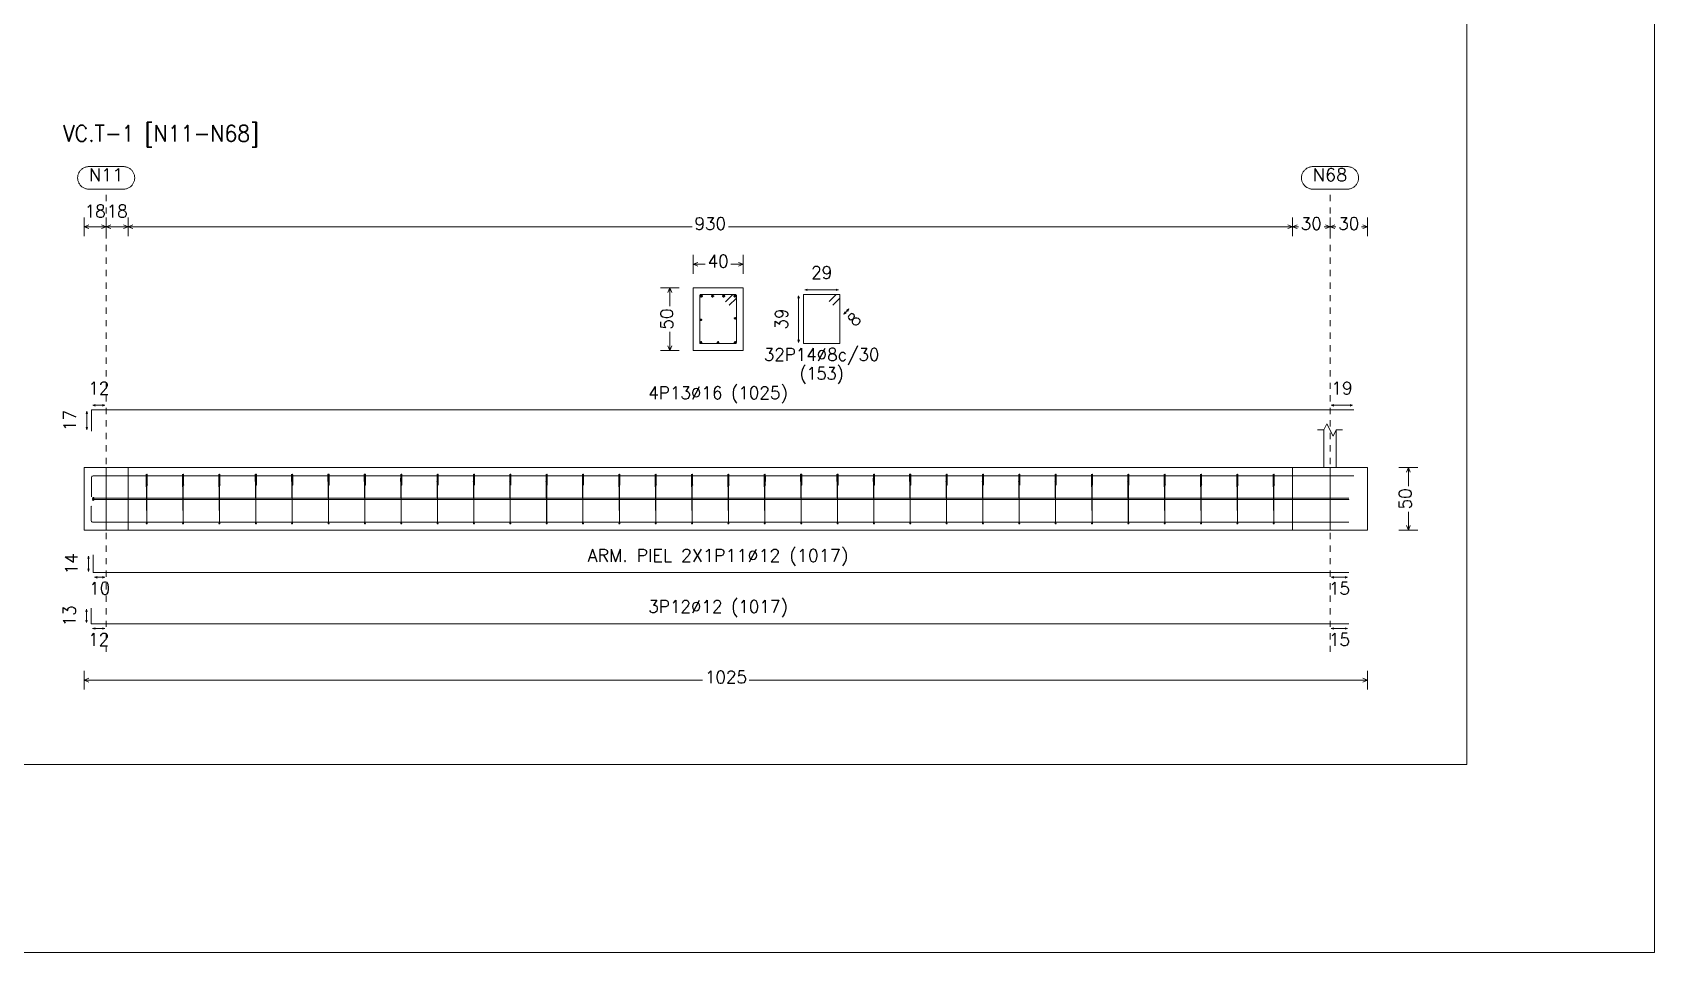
# Model space of a CAD drawing. Header units: millimetres. Extents: x -252 to 259, y -4 to 137.
# Drawn here: x -235.71 to -209.8, y 42.64 to 57.33 of the extents above; entities that cross this region are included whole.
import ezdxf
from ezdxf.enums import TextEntityAlignment as Align

# ---------------------------------------------------------------- set-up
doc = ezdxf.new("R2010")
doc.units = ezdxf.units.MM
doc.linetypes.add('CYPE_PUNTO', pattern=[0.075, 0, -0.075])
for name, color, linetype, lineweight in [('CIM_COTAS', 2, 'Continuous', 0), ('CIM_DIB_ARMADOS', 4, 'Continuous', 0), ('CIM_GEOMETRIA', 2, 'Continuous', 0), ('CIM_REFEREN', 2, 'Continuous', 0), ('CIM_TXT_ARMADOS', 3, 'Continuous', 0), ('RECUAD_LIMITES', 2, 'Continuous', 0), ('RECUAD_MARCO', 1, 'Continuous', 20)]:
    doc.layers.add(name, color=color, linetype=linetype, lineweight=lineweight)
doc.styles.add('CYPETXT', font='romans__.ttf', dxfattribs={"height": 0.2})

msp = doc.modelspace()

# ---------------------------------------------------------------- hatches: boundary and pattern name
at = {"layer": 'CIM_DIB_ARMADOS'}
h = msp.add_hatch(color=256, dxfattribs=at)
edge = h.paths.add_edge_path(flags=0)
edge.add_arc((-224.634, 53.036), 0.0016, 0, 360)
h = msp.add_hatch(color=256, dxfattribs=at)
edge = h.paths.add_edge_path(flags=0)
edge.add_arc((-224.576, 52.978), 0.0016, 0, 360)
h = msp.add_hatch(color=256, dxfattribs=at)
edge = h.paths.add_edge_path(flags=0)
edge.add_arc((-233.891, 50.165), 0.0016, 0, 360)
h = msp.add_hatch(color=256, dxfattribs=at)
edge = h.paths.add_edge_path(flags=0)
edge.add_arc((-233.873, 50.107), 0.0016, 0, 360)
h = msp.add_hatch(color=256, dxfattribs=at)
edge = h.paths.add_edge_path(flags=0)
edge.add_arc((-233.31, 50.165), 0.0016, 0, 360)
h = msp.add_hatch(color=256, dxfattribs=at)
edge = h.paths.add_edge_path(flags=0)
edge.add_arc((-233.293, 50.107), 0.0016, 0, 360)
h = msp.add_hatch(color=256, dxfattribs=at)
edge = h.paths.add_edge_path(flags=0)
edge.add_arc((-232.729, 50.165), 0.0016, 0, 360)
h = msp.add_hatch(color=256, dxfattribs=at)
edge = h.paths.add_edge_path(flags=0)
edge.add_arc((-232.712, 50.107), 0.0016, 0, 360)
h = msp.add_hatch(color=256, dxfattribs=at)
edge = h.paths.add_edge_path(flags=0)
edge.add_arc((-232.149, 50.165), 0.0016, 0, 360)
h = msp.add_hatch(color=256, dxfattribs=at)
edge = h.paths.add_edge_path(flags=0)
edge.add_arc((-232.131, 50.107), 0.0016, 0, 360)
h = msp.add_hatch(color=256, dxfattribs=at)
edge = h.paths.add_edge_path(flags=0)
edge.add_arc((-231.568, 50.165), 0.0016, 0, 360)
h = msp.add_hatch(color=256, dxfattribs=at)
edge = h.paths.add_edge_path(flags=0)
edge.add_arc((-231.55, 50.107), 0.0016, 0, 360)
h = msp.add_hatch(color=256, dxfattribs=at)
edge = h.paths.add_edge_path(flags=0)
edge.add_arc((-230.987, 50.165), 0.0016, 0, 360)
h = msp.add_hatch(color=256, dxfattribs=at)
edge = h.paths.add_edge_path(flags=0)
edge.add_arc((-230.97, 50.107), 0.0016, 0, 360)
h = msp.add_hatch(color=256, dxfattribs=at)
edge = h.paths.add_edge_path(flags=0)
edge.add_arc((-230.406, 50.165), 0.0016, 0, 360)
h = msp.add_hatch(color=256, dxfattribs=at)
edge = h.paths.add_edge_path(flags=0)
edge.add_arc((-230.389, 50.107), 0.0016, 0, 360)
h = msp.add_hatch(color=256, dxfattribs=at)
edge = h.paths.add_edge_path(flags=0)
edge.add_arc((-229.826, 50.165), 0.0016, 0, 360)
h = msp.add_hatch(color=256, dxfattribs=at)
edge = h.paths.add_edge_path(flags=0)
edge.add_arc((-229.808, 50.107), 0.0016, 0, 360)
h = msp.add_hatch(color=256, dxfattribs=at)
edge = h.paths.add_edge_path(flags=0)
edge.add_arc((-229.245, 50.165), 0.0016, 0, 360)
h = msp.add_hatch(color=256, dxfattribs=at)
edge = h.paths.add_edge_path(flags=0)
edge.add_arc((-229.227, 50.107), 0.0016, 0, 360)
h = msp.add_hatch(color=256, dxfattribs=at)
edge = h.paths.add_edge_path(flags=0)
edge.add_arc((-228.664, 50.165), 0.0016, 0, 360)
h = msp.add_hatch(color=256, dxfattribs=at)
edge = h.paths.add_edge_path(flags=0)
edge.add_arc((-228.647, 50.107), 0.0016, 0, 360)
h = msp.add_hatch(color=256, dxfattribs=at)
edge = h.paths.add_edge_path(flags=0)
edge.add_arc((-228.083, 50.165), 0.0016, 0, 360)
h = msp.add_hatch(color=256, dxfattribs=at)
edge = h.paths.add_edge_path(flags=0)
edge.add_arc((-228.066, 50.107), 0.0016, 0, 360)
h = msp.add_hatch(color=256, dxfattribs=at)
edge = h.paths.add_edge_path(flags=0)
edge.add_arc((-227.503, 50.165), 0.0016, 0, 360)
h = msp.add_hatch(color=256, dxfattribs=at)
edge = h.paths.add_edge_path(flags=0)
edge.add_arc((-227.485, 50.107), 0.0016, 0, 360)
h = msp.add_hatch(color=256, dxfattribs=at)
edge = h.paths.add_edge_path(flags=0)
edge.add_arc((-226.922, 50.165), 0.0016, 0, 360)
h = msp.add_hatch(color=256, dxfattribs=at)
edge = h.paths.add_edge_path(flags=0)
edge.add_arc((-226.904, 50.107), 0.0016, 0, 360)
h = msp.add_hatch(color=256, dxfattribs=at)
edge = h.paths.add_edge_path(flags=0)
edge.add_arc((-226.341, 50.165), 0.0016, 0, 360)
h = msp.add_hatch(color=256, dxfattribs=at)
edge = h.paths.add_edge_path(flags=0)
edge.add_arc((-226.324, 50.107), 0.0016, 0, 360)
h = msp.add_hatch(color=256, dxfattribs=at)
edge = h.paths.add_edge_path(flags=0)
edge.add_arc((-225.76, 50.165), 0.0016, 0, 360)
h = msp.add_hatch(color=256, dxfattribs=at)
edge = h.paths.add_edge_path(flags=0)
edge.add_arc((-225.743, 50.107), 0.0016, 0, 360)
h = msp.add_hatch(color=256, dxfattribs=at)
edge = h.paths.add_edge_path(flags=0)
edge.add_arc((-225.18, 50.165), 0.0016, 0, 360)
h = msp.add_hatch(color=256, dxfattribs=at)
edge = h.paths.add_edge_path(flags=0)
edge.add_arc((-225.162, 50.107), 0.0016, 0, 360)
h = msp.add_hatch(color=256, dxfattribs=at)
edge = h.paths.add_edge_path(flags=0)
edge.add_arc((-224.599, 50.165), 0.0016, 0, 360)
h = msp.add_hatch(color=256, dxfattribs=at)
edge = h.paths.add_edge_path(flags=0)
edge.add_arc((-224.581, 50.107), 0.0016, 0, 360)
h = msp.add_hatch(color=256, dxfattribs=at)
edge = h.paths.add_edge_path(flags=0)
edge.add_arc((-224.018, 50.165), 0.0016, 0, 360)
h = msp.add_hatch(color=256, dxfattribs=at)
edge = h.paths.add_edge_path(flags=0)
edge.add_arc((-224.001, 50.107), 0.0016, 0, 360)
h = msp.add_hatch(color=256, dxfattribs=at)
edge = h.paths.add_edge_path(flags=0)
edge.add_arc((-223.437, 50.165), 0.0016, 0, 360)
h = msp.add_hatch(color=256, dxfattribs=at)
edge = h.paths.add_edge_path(flags=0)
edge.add_arc((-223.42, 50.107), 0.0016, 0, 360)
h = msp.add_hatch(color=256, dxfattribs=at)
edge = h.paths.add_edge_path(flags=0)
edge.add_arc((-222.857, 50.165), 0.0016, 0, 360)
h = msp.add_hatch(color=256, dxfattribs=at)
edge = h.paths.add_edge_path(flags=0)
edge.add_arc((-222.839, 50.107), 0.0016, 0, 360)
h = msp.add_hatch(color=256, dxfattribs=at)
edge = h.paths.add_edge_path(flags=0)
edge.add_arc((-222.276, 50.165), 0.0016, 0, 360)
h = msp.add_hatch(color=256, dxfattribs=at)
edge = h.paths.add_edge_path(flags=0)
edge.add_arc((-222.258, 50.107), 0.0016, 0, 360)
h = msp.add_hatch(color=256, dxfattribs=at)
edge = h.paths.add_edge_path(flags=0)
edge.add_arc((-221.695, 50.165), 0.0016, 0, 360)
h = msp.add_hatch(color=256, dxfattribs=at)
edge = h.paths.add_edge_path(flags=0)
edge.add_arc((-221.678, 50.107), 0.0016, 0, 360)
h = msp.add_hatch(color=256, dxfattribs=at)
edge = h.paths.add_edge_path(flags=0)
edge.add_arc((-221.114, 50.165), 0.0016, 0, 360)
h = msp.add_hatch(color=256, dxfattribs=at)
edge = h.paths.add_edge_path(flags=0)
edge.add_arc((-221.097, 50.107), 0.0016, 0, 360)
h = msp.add_hatch(color=256, dxfattribs=at)
edge = h.paths.add_edge_path(flags=0)
edge.add_arc((-220.534, 50.165), 0.0016, 0, 360)
h = msp.add_hatch(color=256, dxfattribs=at)
edge = h.paths.add_edge_path(flags=0)
edge.add_arc((-220.516, 50.107), 0.0016, 0, 360)
h = msp.add_hatch(color=256, dxfattribs=at)
edge = h.paths.add_edge_path(flags=0)
edge.add_arc((-219.953, 50.165), 0.0016, 0, 360)
h = msp.add_hatch(color=256, dxfattribs=at)
edge = h.paths.add_edge_path(flags=0)
edge.add_arc((-219.935, 50.107), 0.0016, 0, 360)
h = msp.add_hatch(color=256, dxfattribs=at)
edge = h.paths.add_edge_path(flags=0)
edge.add_arc((-219.372, 50.165), 0.0016, 0, 360)
h = msp.add_hatch(color=256, dxfattribs=at)
edge = h.paths.add_edge_path(flags=0)
edge.add_arc((-219.355, 50.107), 0.0016, 0, 360)
h = msp.add_hatch(color=256, dxfattribs=at)
edge = h.paths.add_edge_path(flags=0)
edge.add_arc((-218.791, 50.165), 0.0016, 0, 360)
h = msp.add_hatch(color=256, dxfattribs=at)
edge = h.paths.add_edge_path(flags=0)
edge.add_arc((-218.774, 50.107), 0.0016, 0, 360)
h = msp.add_hatch(color=256, dxfattribs=at)
edge = h.paths.add_edge_path(flags=0)
edge.add_arc((-218.211, 50.165), 0.0016, 0, 360)
h = msp.add_hatch(color=256, dxfattribs=at)
edge = h.paths.add_edge_path(flags=0)
edge.add_arc((-218.193, 50.107), 0.0016, 0, 360)
h = msp.add_hatch(color=256, dxfattribs=at)
edge = h.paths.add_edge_path(flags=0)
edge.add_arc((-217.63, 50.165), 0.0016, 0, 360)
h = msp.add_hatch(color=256, dxfattribs=at)
edge = h.paths.add_edge_path(flags=0)
edge.add_arc((-217.612, 50.107), 0.0016, 0, 360)
h = msp.add_hatch(color=256, dxfattribs=at)
edge = h.paths.add_edge_path(flags=0)
edge.add_arc((-217.049, 50.165), 0.0016, 0, 360)
h = msp.add_hatch(color=256, dxfattribs=at)
edge = h.paths.add_edge_path(flags=0)
edge.add_arc((-217.032, 50.107), 0.0016, 0, 360)
h = msp.add_hatch(color=256, dxfattribs=at)
edge = h.paths.add_edge_path(flags=0)
edge.add_arc((-216.468, 50.165), 0.0016, 0, 360)
h = msp.add_hatch(color=256, dxfattribs=at)
edge = h.paths.add_edge_path(flags=0)
edge.add_arc((-216.451, 50.107), 0.0016, 0, 360)
h = msp.add_hatch(color=256, dxfattribs=at)
edge = h.paths.add_edge_path(flags=0)
edge.add_arc((-215.888, 50.165), 0.0016, 0, 360)
h = msp.add_hatch(color=256, dxfattribs=at)
edge = h.paths.add_edge_path(flags=0)
edge.add_arc((-215.87, 50.107), 0.0016, 0, 360)
h = msp.add_hatch(color=256, dxfattribs=at)
edge = h.paths.add_edge_path(flags=0)
edge.add_arc((-214.6, 50.254), 0.0016, 0, 360)
h = msp.add_hatch(color=256, dxfattribs=at)
edge = h.paths.add_edge_path(flags=0)
edge.add_arc((-234.768, 49.766), 0.0016, 0, 360)
h = msp.add_hatch(color=256, dxfattribs=at)
edge = h.paths.add_edge_path(flags=0)
edge.add_arc((-234.764, 49.918), 0.0016, 0, 360)
h = msp.add_hatch(color=256, dxfattribs=at)
edge = h.paths.add_edge_path(flags=0)
edge.add_arc((-234.736, 49.898), 0.0016, 0, 360)
h = msp.add_hatch(color=256, dxfattribs=at)
edge = h.paths.add_edge_path(flags=0)
edge.add_arc((-234.736, 49.874), 0.0016, 0, 360)
h = msp.add_hatch(color=256, dxfattribs=at)
edge = h.paths.add_edge_path(flags=0)
edge.add_arc((-214.68, 49.898), 0.0016, 0, 360)
h = msp.add_hatch(color=256, dxfattribs=at)
edge = h.paths.add_edge_path(flags=0)
edge.add_arc((-214.68, 49.874), 0.0016, 0, 360)
h = msp.add_hatch(color=256, dxfattribs=at)
edge = h.paths.add_edge_path(flags=0)
edge.add_arc((-214.68, 49.514), 0.0016, 0, 360)

# ---------------------------------------------------------------- linework, layer by layer
at = {"layer": 'CIM_COTAS', "linetype": 'CYPE_PUNTO'}
for p, q in [((-234.53, 47.441), (-234.53, 54.831)), ((-214.98, 47.441), (-214.98, 54.831))]:
    msp.add_line(p, q, dxfattribs=at)
at = {"layer": 'CIM_COTAS'}
for p, q in [((-234.88, 54.081), (-234.88, 54.381)), ((-234.88, 54.231), (-234.805, 54.261)), ((-234.88, 54.231), (-234.805, 54.201)), ((-234.88, 54.231), (-234.53, 54.231)), ((-234.53, 54.231), (-234.605, 54.261)), ((-234.53, 54.231), (-234.605, 54.201)), ((-234.53, 54.081), (-234.53, 54.381)), ((-234.53, 54.081), (-234.53, 54.381)), ((-234.53, 54.231), (-234.455, 54.261)), ((-234.53, 54.231), (-234.455, 54.201)), ((-234.53, 54.231), (-234.18, 54.231)), ((-234.18, 54.231), (-234.255, 54.261)), ((-234.18, 54.231), (-234.255, 54.201)), ((-234.18, 54.081), (-234.18, 54.381)), ((-234.18, 54.081), (-234.18, 54.381)), ((-234.18, 54.231), (-234.105, 54.261)), ((-234.18, 54.231), (-234.105, 54.201)), ((-234.18, 54.231), (-225.17, 54.231)), ((-224.591, 54.231), (-215.58, 54.231)), ((-215.58, 54.231), (-215.655, 54.261)), ((-215.58, 54.231), (-215.655, 54.201)), ((-215.58, 54.081), (-215.58, 54.381)), ((-215.58, 54.081), (-215.58, 54.381)), ((-215.58, 54.231), (-215.505, 54.261)), ((-215.58, 54.231), (-215.505, 54.201)), ((-215.58, 54.231), (-215.486, 54.231)), ((-215.075, 54.231), (-214.98, 54.231)), ((-214.98, 54.231), (-215.055, 54.261)), ((-214.98, 54.231), (-215.055, 54.201)), ((-214.98, 54.081), (-214.98, 54.381)), ((-214.98, 54.081), (-214.98, 54.381)), ((-214.98, 54.231), (-214.905, 54.261)), ((-214.98, 54.231), (-214.905, 54.201)), ((-214.98, 54.231), (-214.886, 54.231)), ((-214.475, 54.231), (-214.38, 54.231)), ((-214.38, 54.231), (-214.455, 54.261)), ((-214.38, 54.231), (-214.455, 54.201)), ((-214.38, 54.081), (-214.38, 54.381)), ((-225.155, 53.481), (-225.155, 53.781)), ((-225.155, 53.631), (-225.08, 53.661)), ((-224.355, 53.631), (-224.43, 53.661)), ((-224.355, 53.481), (-224.355, 53.781)), ((-225.155, 53.631), (-225.08, 53.601)), ((-225.155, 53.631), (-224.961, 53.631)), ((-224.55, 53.631), (-224.355, 53.631)), ((-224.355, 53.631), (-224.43, 53.601)), ((-225.676, 53.257), (-225.376, 53.257)), ((-225.526, 53.257), (-225.556, 53.182)), ((-225.526, 53.257), (-225.496, 53.182)), ((-225.526, 52.962), (-225.526, 53.257)), ((-225.526, 52.257), (-225.526, 52.551)), ((-225.676, 52.257), (-225.376, 52.257)), ((-225.526, 52.257), (-225.556, 52.332)), ((-225.526, 52.257), (-225.496, 52.332)), ((-213.879, 50.386), (-213.579, 50.386)), ((-213.729, 50.386), (-213.759, 50.311)), ((-213.729, 50.386), (-213.699, 50.311)), ((-213.729, 50.091), (-213.729, 50.386)), ((-213.729, 49.386), (-213.729, 49.68)), ((-213.879, 49.386), (-213.579, 49.386)), ((-213.729, 49.386), (-213.759, 49.461)), ((-213.729, 49.386), (-213.699, 49.461)), ((-234.88, 46.841), (-234.88, 47.141)), ((-234.88, 46.991), (-234.805, 47.021)), ((-234.88, 46.991), (-234.805, 46.961)), ((-234.88, 46.991), (-225.004, 46.991)), ((-224.257, 46.991), (-214.38, 46.991)), ((-214.38, 46.991), (-214.455, 47.021)), ((-214.38, 46.991), (-214.455, 46.961)), ((-214.38, 46.841), (-214.38, 47.141))]:
    msp.add_line(p, q, dxfattribs=at)
for points in [[(-234.254, 55.191), (-234.242, 55.191), (-234.23, 55.19), (-234.218, 55.188), (-234.206, 55.185), (-234.195, 55.181), (-234.184, 55.177), (-234.173, 55.172), (-234.162, 55.166), (-234.152, 55.16), (-234.142, 55.153), (-234.133, 55.145), (-234.125, 55.137), (-234.117, 55.128), (-234.109, 55.118), (-234.102, 55.108), (-234.096, 55.098), (-234.091, 55.087), (-234.086, 55.076), (-234.082, 55.065), (-234.079, 55.053), (-234.077, 55.041), (-234.075, 55.029), (-234.074, 55.017), (-234.074, 55.005), (-234.075, 54.993), (-234.077, 54.981), (-234.079, 54.97), (-234.082, 54.958), (-234.086, 54.947), (-234.091, 54.936), (-234.096, 54.925), (-234.102, 54.915), (-234.109, 54.905), (-234.117, 54.895), (-234.125, 54.886), (-234.133, 54.878), (-234.142, 54.87), (-234.152, 54.863), (-234.162, 54.857), (-234.173, 54.851), (-234.184, 54.846), (-234.195, 54.841), (-234.206, 54.838), (-234.218, 54.835), (-234.23, 54.833), (-234.242, 54.832), (-234.254, 54.831), (-234.806, 54.831), (-234.818, 54.832), (-234.83, 54.833), (-234.842, 54.835), (-234.854, 54.838), (-234.865, 54.841), (-234.876, 54.846), (-234.887, 54.851), (-234.898, 54.857), (-234.908, 54.863), (-234.918, 54.87), (-234.927, 54.878), (-234.935, 54.886), (-234.943, 54.895), (-234.951, 54.905), (-234.958, 54.915), (-234.964, 54.925), (-234.969, 54.936), (-234.974, 54.947), (-234.978, 54.958), (-234.981, 54.97), (-234.984, 54.981), (-234.985, 54.993), (-234.986, 55.005), (-234.986, 55.017), (-234.985, 55.029), (-234.984, 55.041), (-234.981, 55.053), (-234.978, 55.065), (-234.974, 55.076), (-234.969, 55.087), (-234.964, 55.098), (-234.958, 55.108), (-234.951, 55.118), (-234.943, 55.128), (-234.935, 55.137), (-234.927, 55.145), (-234.918, 55.153), (-234.908, 55.16), (-234.898, 55.166), (-234.887, 55.172), (-234.876, 55.177), (-234.865, 55.181), (-234.854, 55.185), (-234.842, 55.188), (-234.83, 55.19), (-234.818, 55.191), (-234.806, 55.191), (-234.254, 55.191)], [(-214.704, 55.191), (-214.692, 55.191), (-214.68, 55.19), (-214.668, 55.188), (-214.656, 55.185), (-214.645, 55.181), (-214.634, 55.177), (-214.623, 55.172), (-214.612, 55.166), (-214.602, 55.16), (-214.592, 55.153), (-214.583, 55.145), (-214.575, 55.137), (-214.567, 55.128), (-214.559, 55.118), (-214.552, 55.108), (-214.546, 55.098), (-214.541, 55.087), (-214.536, 55.076), (-214.532, 55.065), (-214.529, 55.053), (-214.527, 55.041), (-214.525, 55.029), (-214.524, 55.017), (-214.524, 55.005), (-214.525, 54.993), (-214.527, 54.981), (-214.529, 54.97), (-214.532, 54.958), (-214.536, 54.947), (-214.541, 54.936), (-214.546, 54.925), (-214.552, 54.915), (-214.559, 54.905), (-214.567, 54.895), (-214.575, 54.886), (-214.583, 54.878), (-214.592, 54.87), (-214.602, 54.863), (-214.612, 54.857), (-214.623, 54.851), (-214.634, 54.846), (-214.645, 54.841), (-214.656, 54.838), (-214.668, 54.835), (-214.68, 54.833), (-214.692, 54.832), (-214.704, 54.831), (-215.256, 54.831), (-215.268, 54.832), (-215.28, 54.833), (-215.292, 54.835), (-215.304, 54.838), (-215.315, 54.841), (-215.326, 54.846), (-215.337, 54.851), (-215.348, 54.857), (-215.358, 54.863), (-215.368, 54.87), (-215.377, 54.878), (-215.385, 54.886), (-215.393, 54.895), (-215.401, 54.905), (-215.408, 54.915), (-215.414, 54.925), (-215.419, 54.936), (-215.424, 54.947), (-215.428, 54.958), (-215.431, 54.97), (-215.434, 54.981), (-215.435, 54.993), (-215.436, 55.005), (-215.436, 55.017), (-215.435, 55.029), (-215.434, 55.041), (-215.431, 55.053), (-215.428, 55.065), (-215.424, 55.076), (-215.419, 55.087), (-215.414, 55.098), (-215.408, 55.108), (-215.401, 55.118), (-215.393, 55.128), (-215.385, 55.137), (-215.377, 55.145), (-215.368, 55.153), (-215.358, 55.16), (-215.348, 55.166), (-215.337, 55.172), (-215.326, 55.177), (-215.315, 55.181), (-215.304, 55.185), (-215.292, 55.188), (-215.28, 55.19), (-215.268, 55.191), (-215.256, 55.191), (-214.704, 55.191)]]:
    msp.add_lwpolyline(points, close=True, dxfattribs=at)
at = {"layer": 'CIM_DIB_ARMADOS'}
for p, q in [((-225.047, 53.125), (-224.999, 53.125)), ((-225.023, 53.101), (-225.023, 53.149)), ((-224.868, 53.125), (-224.82, 53.125)), ((-224.844, 53.101), (-224.844, 53.149)), ((-224.69, 53.125), (-224.642, 53.125)), ((-224.666, 53.101), (-224.666, 53.149)), ((-224.511, 53.125), (-224.463, 53.125)), ((-224.487, 53.101), (-224.487, 53.149)), ((-225.045, 52.745), (-225.009, 52.745)), ((-225.027, 52.727), (-225.027, 52.763)), ((-224.501, 52.769), (-224.465, 52.769)), ((-224.483, 52.751), (-224.483, 52.787)), ((-225.045, 52.385), (-225.009, 52.385)), ((-225.027, 52.367), (-225.027, 52.403)), ((-224.773, 52.385), (-224.737, 52.385)), ((-224.755, 52.367), (-224.755, 52.403)), ((-224.501, 52.385), (-224.465, 52.385)), ((-224.483, 52.367), (-224.483, 52.403))]:
    msp.add_line(p, q, dxfattribs=at)
for points in [[(-224.576, 52.978), (-224.468, 53.086), (-224.464, 53.091), (-224.463, 53.098), (-224.463, 53.133), (-224.465, 53.141), (-224.471, 53.147), (-224.479, 53.149), (-225.031, 53.149), (-225.039, 53.147), (-225.045, 53.141), (-225.047, 53.133), (-225.047, 52.381), (-225.045, 52.373), (-225.039, 52.367), (-225.031, 52.365), (-224.479, 52.365), (-224.471, 52.367), (-224.465, 52.373), (-224.463, 52.381), (-224.463, 53.133), (-224.465, 53.141), (-224.471, 53.147), (-224.479, 53.149), (-224.514, 53.149), (-224.521, 53.148), (-224.526, 53.144), (-224.634, 53.036)], [(-222.922, 52.978), (-222.809, 53.091), (-222.809, 53.149), (-223.393, 53.149), (-223.393, 52.365), (-222.809, 52.365), (-222.809, 53.149), (-222.867, 53.149), (-222.98, 53.036)], [(-234.764, 50.969), (-234.764, 51.305), (-234.53, 51.305), (-214.98, 51.305), (-214.6, 51.305)], [(-233.873, 50.107), (-233.873, 50.215), (-233.873, 50.22), (-233.873, 50.227), (-233.873, 50.262), (-233.874, 50.27), (-233.874, 50.276), (-233.874, 50.278), (-233.881, 50.278), (-233.882, 50.276), (-233.882, 50.27), (-233.882, 50.262), (-233.882, 49.51), (-233.882, 49.502), (-233.882, 49.496), (-233.882, 49.494), (-233.882, 49.496), (-233.882, 49.502), (-233.882, 49.51), (-233.889, 50.262), (-233.89, 50.27), (-233.89, 50.276), (-233.89, 50.278), (-233.89, 50.278), (-233.89, 50.277), (-233.89, 50.273), (-233.891, 50.165)], [(-233.293, 50.107), (-233.292, 50.215), (-233.292, 50.22), (-233.292, 50.227), (-233.293, 50.262), (-233.293, 50.27), (-233.293, 50.276), (-233.293, 50.278), (-233.301, 50.278), (-233.301, 50.276), (-233.301, 50.27), (-233.301, 50.262), (-233.301, 49.51), (-233.301, 49.502), (-233.301, 49.496), (-233.301, 49.494), (-233.301, 49.496), (-233.301, 49.502), (-233.301, 49.51), (-233.309, 50.262), (-233.309, 50.27), (-233.309, 50.276), (-233.309, 50.278), (-233.31, 50.278), (-233.31, 50.277), (-233.31, 50.273), (-233.31, 50.165)], [(-232.712, 50.107), (-232.712, 50.215), (-232.712, 50.22), (-232.712, 50.227), (-232.712, 50.262), (-232.712, 50.27), (-232.712, 50.276), (-232.712, 50.278), (-232.72, 50.278), (-232.72, 50.276), (-232.72, 50.27), (-232.72, 50.262), (-232.72, 49.51), (-232.72, 49.502), (-232.72, 49.496), (-232.72, 49.494), (-232.72, 49.496), (-232.72, 49.502), (-232.72, 49.51), (-232.728, 50.262), (-232.728, 50.27), (-232.728, 50.276), (-232.728, 50.278), (-232.729, 50.278), (-232.729, 50.277), (-232.729, 50.273), (-232.729, 50.165)], [(-232.131, 50.107), (-232.131, 50.215), (-232.131, 50.22), (-232.131, 50.227), (-232.131, 50.262), (-232.131, 50.27), (-232.131, 50.276), (-232.132, 50.278), (-232.139, 50.278), (-232.139, 50.276), (-232.139, 50.27), (-232.139, 50.262), (-232.139, 49.51), (-232.139, 49.502), (-232.139, 49.496), (-232.139, 49.494), (-232.139, 49.496), (-232.139, 49.502), (-232.14, 49.51), (-232.147, 50.262), (-232.147, 50.27), (-232.147, 50.276), (-232.148, 50.278), (-232.148, 50.278), (-232.148, 50.277), (-232.148, 50.273), (-232.149, 50.165)], [(-231.55, 50.107), (-231.55, 50.215), (-231.55, 50.22), (-231.55, 50.227), (-231.55, 50.262), (-231.551, 50.27), (-231.551, 50.276), (-231.551, 50.278), (-231.558, 50.278), (-231.559, 50.276), (-231.559, 50.27), (-231.559, 50.262), (-231.559, 49.51), (-231.559, 49.502), (-231.559, 49.496), (-231.559, 49.494), (-231.559, 49.496), (-231.559, 49.502), (-231.559, 49.51), (-231.566, 50.262), (-231.567, 50.27), (-231.567, 50.276), (-231.567, 50.278), (-231.567, 50.278), (-231.567, 50.277), (-231.567, 50.273), (-231.568, 50.165)], [(-230.97, 50.107), (-230.969, 50.215), (-230.969, 50.22), (-230.969, 50.227), (-230.97, 50.262), (-230.97, 50.27), (-230.97, 50.276), (-230.97, 50.278), (-230.978, 50.278), (-230.978, 50.276), (-230.978, 50.27), (-230.978, 50.262), (-230.978, 49.51), (-230.978, 49.502), (-230.978, 49.496), (-230.978, 49.494), (-230.978, 49.496), (-230.978, 49.502), (-230.978, 49.51), (-230.986, 50.262), (-230.986, 50.27), (-230.986, 50.276), (-230.986, 50.278), (-230.987, 50.278), (-230.987, 50.277), (-230.987, 50.273), (-230.987, 50.165)], [(-230.389, 50.107), (-230.389, 50.215), (-230.389, 50.22), (-230.389, 50.227), (-230.389, 50.262), (-230.389, 50.27), (-230.389, 50.276), (-230.389, 50.278), (-230.397, 50.278), (-230.397, 50.276), (-230.397, 50.27), (-230.397, 50.262), (-230.397, 49.51), (-230.397, 49.502), (-230.397, 49.496), (-230.397, 49.494), (-230.397, 49.496), (-230.397, 49.502), (-230.397, 49.51), (-230.405, 50.262), (-230.405, 50.27), (-230.405, 50.276), (-230.405, 50.278), (-230.406, 50.278), (-230.406, 50.277), (-230.406, 50.273), (-230.406, 50.165)], [(-229.808, 50.107), (-229.808, 50.215), (-229.808, 50.22), (-229.808, 50.227), (-229.808, 50.262), (-229.808, 50.27), (-229.808, 50.276), (-229.809, 50.278), (-229.816, 50.278), (-229.816, 50.276), (-229.816, 50.27), (-229.816, 50.262), (-229.816, 49.51), (-229.816, 49.502), (-229.816, 49.496), (-229.816, 49.494), (-229.816, 49.496), (-229.816, 49.502), (-229.817, 49.51), (-229.824, 50.262), (-229.824, 50.27), (-229.824, 50.276), (-229.825, 50.278), (-229.825, 50.278), (-229.825, 50.277), (-229.825, 50.273), (-229.826, 50.165)], [(-229.227, 50.107), (-229.227, 50.215), (-229.227, 50.22), (-229.227, 50.227), (-229.227, 50.262), (-229.228, 50.27), (-229.228, 50.276), (-229.228, 50.278), (-229.235, 50.278), (-229.236, 50.276), (-229.236, 50.27), (-229.236, 50.262), (-229.236, 49.51), (-229.236, 49.502), (-229.236, 49.496), (-229.236, 49.494), (-229.236, 49.496), (-229.236, 49.502), (-229.236, 49.51), (-229.243, 50.262), (-229.244, 50.27), (-229.244, 50.276), (-229.244, 50.278), (-229.244, 50.278), (-229.244, 50.277), (-229.244, 50.273), (-229.245, 50.165)], [(-228.647, 50.107), (-228.646, 50.215), (-228.646, 50.22), (-228.646, 50.227), (-228.647, 50.262), (-228.647, 50.27), (-228.647, 50.276), (-228.647, 50.278), (-228.655, 50.278), (-228.655, 50.276), (-228.655, 50.27), (-228.655, 50.262), (-228.655, 49.51), (-228.655, 49.502), (-228.655, 49.496), (-228.655, 49.494), (-228.655, 49.496), (-228.655, 49.502), (-228.655, 49.51), (-228.663, 50.262), (-228.663, 50.27), (-228.663, 50.276), (-228.663, 50.278), (-228.664, 50.278), (-228.664, 50.277), (-228.664, 50.273), (-228.664, 50.165)], [(-228.066, 50.107), (-228.066, 50.215), (-228.066, 50.22), (-228.066, 50.227), (-228.066, 50.262), (-228.066, 50.27), (-228.066, 50.276), (-228.066, 50.278), (-228.074, 50.278), (-228.074, 50.276), (-228.074, 50.27), (-228.074, 50.262), (-228.074, 49.51), (-228.074, 49.502), (-228.074, 49.496), (-228.074, 49.494), (-228.074, 49.496), (-228.074, 49.502), (-228.074, 49.51), (-228.082, 50.262), (-228.082, 50.27), (-228.082, 50.276), (-228.082, 50.278), (-228.083, 50.278), (-228.083, 50.277), (-228.083, 50.273), (-228.083, 50.165)], [(-227.485, 50.107), (-227.485, 50.215), (-227.485, 50.22), (-227.485, 50.227), (-227.485, 50.262), (-227.485, 50.27), (-227.485, 50.276), (-227.486, 50.278), (-227.493, 50.278), (-227.493, 50.276), (-227.493, 50.27), (-227.493, 50.262), (-227.493, 49.51), (-227.493, 49.502), (-227.493, 49.496), (-227.493, 49.494), (-227.493, 49.496), (-227.493, 49.502), (-227.494, 49.51), (-227.501, 50.262), (-227.501, 50.27), (-227.501, 50.276), (-227.502, 50.278), (-227.502, 50.278), (-227.502, 50.277), (-227.502, 50.273), (-227.503, 50.165)], [(-226.904, 50.107), (-226.904, 50.215), (-226.904, 50.22), (-226.904, 50.227), (-226.904, 50.262), (-226.905, 50.27), (-226.905, 50.276), (-226.905, 50.278), (-226.912, 50.278), (-226.913, 50.276), (-226.913, 50.27), (-226.913, 50.262), (-226.913, 49.51), (-226.913, 49.502), (-226.913, 49.496), (-226.913, 49.494), (-226.913, 49.496), (-226.913, 49.502), (-226.913, 49.51), (-226.92, 50.262), (-226.921, 50.27), (-226.921, 50.276), (-226.921, 50.278), (-226.921, 50.278), (-226.921, 50.277), (-226.921, 50.273), (-226.922, 50.165)], [(-226.324, 50.107), (-226.323, 50.215), (-226.323, 50.22), (-226.323, 50.227), (-226.324, 50.262), (-226.324, 50.27), (-226.324, 50.276), (-226.324, 50.278), (-226.332, 50.278), (-226.332, 50.276), (-226.332, 50.27), (-226.332, 50.262), (-226.332, 49.51), (-226.332, 49.502), (-226.332, 49.496), (-226.332, 49.494), (-226.332, 49.496), (-226.332, 49.502), (-226.332, 49.51), (-226.34, 50.262), (-226.34, 50.27), (-226.34, 50.276), (-226.34, 50.278), (-226.341, 50.278), (-226.341, 50.277), (-226.341, 50.273), (-226.341, 50.165)], [(-225.743, 50.107), (-225.743, 50.215), (-225.743, 50.22), (-225.743, 50.227), (-225.743, 50.262), (-225.743, 50.27), (-225.743, 50.276), (-225.743, 50.278), (-225.751, 50.278), (-225.751, 50.276), (-225.751, 50.27), (-225.751, 50.262), (-225.751, 49.51), (-225.751, 49.502), (-225.751, 49.496), (-225.751, 49.494), (-225.751, 49.496), (-225.751, 49.502), (-225.751, 49.51), (-225.759, 50.262), (-225.759, 50.27), (-225.759, 50.276), (-225.759, 50.278), (-225.76, 50.278), (-225.76, 50.277), (-225.76, 50.273), (-225.76, 50.165)], [(-225.162, 50.107), (-225.162, 50.215), (-225.162, 50.22), (-225.162, 50.227), (-225.162, 50.262), (-225.162, 50.27), (-225.162, 50.276), (-225.163, 50.278), (-225.17, 50.278), (-225.17, 50.276), (-225.17, 50.27), (-225.17, 50.262), (-225.17, 49.51), (-225.17, 49.502), (-225.17, 49.496), (-225.17, 49.494), (-225.17, 49.496), (-225.17, 49.502), (-225.171, 49.51), (-225.178, 50.262), (-225.178, 50.27), (-225.178, 50.276), (-225.179, 50.278), (-225.179, 50.278), (-225.179, 50.277), (-225.179, 50.273), (-225.18, 50.165)], [(-224.581, 50.107), (-224.581, 50.215), (-224.581, 50.22), (-224.581, 50.227), (-224.581, 50.262), (-224.582, 50.27), (-224.582, 50.276), (-224.582, 50.278), (-224.589, 50.278), (-224.59, 50.276), (-224.59, 50.27), (-224.59, 50.262), (-224.59, 49.51), (-224.59, 49.502), (-224.59, 49.496), (-224.59, 49.494), (-224.59, 49.496), (-224.59, 49.502), (-224.59, 49.51), (-224.597, 50.262), (-224.598, 50.27), (-224.598, 50.276), (-224.598, 50.278), (-224.598, 50.278), (-224.598, 50.277), (-224.598, 50.273), (-224.599, 50.165)], [(-224.001, 50.107), (-224, 50.215), (-224, 50.22), (-224, 50.227), (-224.001, 50.262), (-224.001, 50.27), (-224.001, 50.276), (-224.001, 50.278), (-224.009, 50.278), (-224.009, 50.276), (-224.009, 50.27), (-224.009, 50.262), (-224.009, 49.51), (-224.009, 49.502), (-224.009, 49.496), (-224.009, 49.494), (-224.009, 49.496), (-224.009, 49.502), (-224.009, 49.51), (-224.017, 50.262), (-224.017, 50.27), (-224.017, 50.276), (-224.017, 50.278), (-224.018, 50.278), (-224.018, 50.277), (-224.018, 50.273), (-224.018, 50.165)], [(-223.42, 50.107), (-223.42, 50.215), (-223.42, 50.22), (-223.42, 50.227), (-223.42, 50.262), (-223.42, 50.27), (-223.42, 50.276), (-223.42, 50.278), (-223.428, 50.278), (-223.428, 50.276), (-223.428, 50.27), (-223.428, 50.262), (-223.428, 49.51), (-223.428, 49.502), (-223.428, 49.496), (-223.428, 49.494), (-223.428, 49.496), (-223.428, 49.502), (-223.428, 49.51), (-223.436, 50.262), (-223.436, 50.27), (-223.436, 50.276), (-223.436, 50.278), (-223.437, 50.278), (-223.437, 50.277), (-223.437, 50.273), (-223.437, 50.165)], [(-222.839, 50.107), (-222.839, 50.215), (-222.839, 50.22), (-222.839, 50.227), (-222.839, 50.262), (-222.839, 50.27), (-222.839, 50.276), (-222.84, 50.278), (-222.847, 50.278), (-222.847, 50.276), (-222.847, 50.27), (-222.847, 50.262), (-222.847, 49.51), (-222.847, 49.502), (-222.847, 49.496), (-222.847, 49.494), (-222.847, 49.496), (-222.847, 49.502), (-222.848, 49.51), (-222.855, 50.262), (-222.855, 50.27), (-222.855, 50.276), (-222.856, 50.278), (-222.856, 50.278), (-222.856, 50.277), (-222.856, 50.273), (-222.857, 50.165)], [(-222.258, 50.107), (-222.258, 50.215), (-222.258, 50.22), (-222.258, 50.227), (-222.258, 50.262), (-222.259, 50.27), (-222.259, 50.276), (-222.259, 50.278), (-222.266, 50.278), (-222.267, 50.276), (-222.267, 50.27), (-222.267, 50.262), (-222.267, 49.51), (-222.267, 49.502), (-222.267, 49.496), (-222.267, 49.494), (-222.267, 49.496), (-222.267, 49.502), (-222.267, 49.51), (-222.274, 50.262), (-222.275, 50.27), (-222.275, 50.276), (-222.275, 50.278), (-222.275, 50.278), (-222.275, 50.277), (-222.275, 50.273), (-222.276, 50.165)], [(-221.678, 50.107), (-221.677, 50.215), (-221.677, 50.22), (-221.677, 50.227), (-221.678, 50.262), (-221.678, 50.27), (-221.678, 50.276), (-221.678, 50.278), (-221.686, 50.278), (-221.686, 50.276), (-221.686, 50.27), (-221.686, 50.262), (-221.686, 49.51), (-221.686, 49.502), (-221.686, 49.496), (-221.686, 49.494), (-221.686, 49.496), (-221.686, 49.502), (-221.686, 49.51), (-221.694, 50.262), (-221.694, 50.27), (-221.694, 50.276), (-221.694, 50.278), (-221.695, 50.278), (-221.695, 50.277), (-221.695, 50.273), (-221.695, 50.165)], [(-221.097, 50.107), (-221.097, 50.215), (-221.097, 50.22), (-221.097, 50.227), (-221.097, 50.262), (-221.097, 50.27), (-221.097, 50.276), (-221.097, 50.278), (-221.105, 50.278), (-221.105, 50.276), (-221.105, 50.27), (-221.105, 50.262), (-221.105, 49.51), (-221.105, 49.502), (-221.105, 49.496), (-221.105, 49.494), (-221.105, 49.496), (-221.105, 49.502), (-221.105, 49.51), (-221.113, 50.262), (-221.113, 50.27), (-221.113, 50.276), (-221.113, 50.278), (-221.114, 50.278), (-221.114, 50.277), (-221.114, 50.273), (-221.114, 50.165)], [(-220.516, 50.107), (-220.516, 50.215), (-220.516, 50.22), (-220.516, 50.227), (-220.516, 50.262), (-220.516, 50.27), (-220.516, 50.276), (-220.517, 50.278), (-220.524, 50.278), (-220.524, 50.276), (-220.524, 50.27), (-220.524, 50.262), (-220.524, 49.51), (-220.524, 49.502), (-220.524, 49.496), (-220.524, 49.494), (-220.524, 49.496), (-220.524, 49.502), (-220.525, 49.51), (-220.532, 50.262), (-220.532, 50.27), (-220.532, 50.276), (-220.533, 50.278), (-220.533, 50.278), (-220.533, 50.277), (-220.533, 50.273), (-220.534, 50.165)], [(-219.935, 50.107), (-219.935, 50.215), (-219.935, 50.22), (-219.935, 50.227), (-219.935, 50.262), (-219.936, 50.27), (-219.936, 50.276), (-219.936, 50.278), (-219.943, 50.278), (-219.944, 50.276), (-219.944, 50.27), (-219.944, 50.262), (-219.944, 49.51), (-219.944, 49.502), (-219.944, 49.496), (-219.944, 49.494), (-219.944, 49.496), (-219.944, 49.502), (-219.944, 49.51), (-219.951, 50.262), (-219.952, 50.27), (-219.952, 50.276), (-219.952, 50.278), (-219.952, 50.278), (-219.952, 50.277), (-219.952, 50.273), (-219.953, 50.165)], [(-219.355, 50.107), (-219.354, 50.215), (-219.354, 50.22), (-219.354, 50.227), (-219.355, 50.262), (-219.355, 50.27), (-219.355, 50.276), (-219.355, 50.278), (-219.363, 50.278), (-219.363, 50.276), (-219.363, 50.27), (-219.363, 50.262), (-219.363, 49.51), (-219.363, 49.502), (-219.363, 49.496), (-219.363, 49.494), (-219.363, 49.496), (-219.363, 49.502), (-219.363, 49.51), (-219.371, 50.262), (-219.371, 50.27), (-219.371, 50.276), (-219.371, 50.278), (-219.372, 50.278), (-219.372, 50.277), (-219.372, 50.273), (-219.372, 50.165)], [(-218.774, 50.107), (-218.774, 50.215), (-218.774, 50.22), (-218.774, 50.227), (-218.774, 50.262), (-218.774, 50.27), (-218.774, 50.276), (-218.774, 50.278), (-218.782, 50.278), (-218.782, 50.276), (-218.782, 50.27), (-218.782, 50.262), (-218.782, 49.51), (-218.782, 49.502), (-218.782, 49.496), (-218.782, 49.494), (-218.782, 49.496), (-218.782, 49.502), (-218.782, 49.51), (-218.79, 50.262), (-218.79, 50.27), (-218.79, 50.276), (-218.79, 50.278), (-218.791, 50.278), (-218.791, 50.277), (-218.791, 50.273), (-218.791, 50.165)], [(-218.193, 50.107), (-218.193, 50.215), (-218.193, 50.22), (-218.193, 50.227), (-218.193, 50.262), (-218.193, 50.27), (-218.193, 50.276), (-218.194, 50.278), (-218.201, 50.278), (-218.201, 50.276), (-218.201, 50.27), (-218.201, 50.262), (-218.201, 49.51), (-218.201, 49.502), (-218.201, 49.496), (-218.201, 49.494), (-218.201, 49.496), (-218.201, 49.502), (-218.202, 49.51), (-218.209, 50.262), (-218.209, 50.27), (-218.209, 50.276), (-218.21, 50.278), (-218.21, 50.278), (-218.21, 50.277), (-218.21, 50.273), (-218.211, 50.165)], [(-217.612, 50.107), (-217.612, 50.215), (-217.612, 50.22), (-217.612, 50.227), (-217.612, 50.262), (-217.613, 50.27), (-217.613, 50.276), (-217.613, 50.278), (-217.62, 50.278), (-217.621, 50.276), (-217.621, 50.27), (-217.621, 50.262), (-217.621, 49.51), (-217.621, 49.502), (-217.621, 49.496), (-217.621, 49.494), (-217.621, 49.496), (-217.621, 49.502), (-217.621, 49.51), (-217.628, 50.262), (-217.629, 50.27), (-217.629, 50.276), (-217.629, 50.278), (-217.629, 50.278), (-217.629, 50.277), (-217.629, 50.273), (-217.63, 50.165)], [(-217.032, 50.107), (-217.031, 50.215), (-217.031, 50.22), (-217.031, 50.227), (-217.032, 50.262), (-217.032, 50.27), (-217.032, 50.276), (-217.032, 50.278), (-217.04, 50.278), (-217.04, 50.276), (-217.04, 50.27), (-217.04, 50.262), (-217.04, 49.51), (-217.04, 49.502), (-217.04, 49.496), (-217.04, 49.494), (-217.04, 49.496), (-217.04, 49.502), (-217.04, 49.51), (-217.048, 50.262), (-217.048, 50.27), (-217.048, 50.276), (-217.048, 50.278), (-217.049, 50.278), (-217.049, 50.277), (-217.049, 50.273), (-217.049, 50.165)], [(-216.451, 50.107), (-216.451, 50.215), (-216.451, 50.22), (-216.451, 50.227), (-216.451, 50.262), (-216.451, 50.27), (-216.451, 50.276), (-216.451, 50.278), (-216.459, 50.278), (-216.459, 50.276), (-216.459, 50.27), (-216.459, 50.262), (-216.459, 49.51), (-216.459, 49.502), (-216.459, 49.496), (-216.459, 49.494), (-216.459, 49.496), (-216.459, 49.502), (-216.459, 49.51), (-216.467, 50.262), (-216.467, 50.27), (-216.467, 50.276), (-216.467, 50.278), (-216.468, 50.278), (-216.468, 50.277), (-216.468, 50.273), (-216.468, 50.165)], [(-215.87, 50.107), (-215.87, 50.215), (-215.87, 50.22), (-215.87, 50.227), (-215.87, 50.262), (-215.87, 50.27), (-215.87, 50.276), (-215.871, 50.278), (-215.878, 50.278), (-215.878, 50.276), (-215.878, 50.27), (-215.878, 50.262), (-215.878, 49.51), (-215.878, 49.502), (-215.878, 49.496), (-215.878, 49.494), (-215.878, 49.496), (-215.878, 49.502), (-215.879, 49.51), (-215.886, 50.262), (-215.886, 50.27), (-215.886, 50.276), (-215.887, 50.278), (-215.887, 50.278), (-215.887, 50.277), (-215.887, 50.273), (-215.888, 50.165)], [(-234.764, 49.918), (-234.764, 50.23), (-234.761, 50.242), (-234.752, 50.251), (-234.74, 50.254), (-234.53, 50.254), (-214.98, 50.254), (-214.6, 50.254)], [(-234.768, 49.766), (-234.768, 49.534), (-234.765, 49.524), (-234.758, 49.517), (-234.748, 49.514), (-234.53, 49.514), (-214.98, 49.514), (-214.68, 49.514)], [(-234.736, 49.898), (-234.733, 49.898), (-234.726, 49.898), (-234.716, 49.898), (-234.53, 49.898), (-214.98, 49.898), (-214.68, 49.898)], [(-234.736, 49.874), (-234.733, 49.874), (-234.726, 49.874), (-234.716, 49.874), (-234.53, 49.874), (-214.98, 49.874), (-214.68, 49.874)], [(-234.736, 48.992), (-234.736, 48.708), (-234.53, 48.708), (-214.98, 48.708), (-214.68, 48.708)], [(-234.768, 48.143), (-234.768, 47.891), (-234.53, 47.891), (-214.98, 47.891), (-214.68, 47.891)]]:
    msp.add_lwpolyline(points, dxfattribs=at)
for centre, radius in [((-225.023, 53.125), 0.016), ((-224.844, 53.125), 0.016), ((-224.666, 53.125), 0.016), ((-224.487, 53.125), 0.016), ((-224.634, 53.036), 0.0016), ((-224.576, 52.978), 0.0016), ((-225.027, 52.745), 0.012), ((-224.483, 52.769), 0.012), ((-225.027, 52.385), 0.012), ((-224.755, 52.385), 0.012), ((-224.483, 52.385), 0.012), ((-233.891, 50.165), 0.0016), ((-233.873, 50.107), 0.0016), ((-233.31, 50.165), 0.0016), ((-233.293, 50.107), 0.0016), ((-232.729, 50.165), 0.0016), ((-232.712, 50.107), 0.0016), ((-232.149, 50.165), 0.0016), ((-232.131, 50.107), 0.0016), ((-231.568, 50.165), 0.0016), ((-231.55, 50.107), 0.0016), ((-230.987, 50.165), 0.0016), ((-230.97, 50.107), 0.0016), ((-230.406, 50.165), 0.0016), ((-230.389, 50.107), 0.0016), ((-229.826, 50.165), 0.0016), ((-229.808, 50.107), 0.0016), ((-229.245, 50.165), 0.0016), ((-229.227, 50.107), 0.0016), ((-228.664, 50.165), 0.0016), ((-228.647, 50.107), 0.0016), ((-228.083, 50.165), 0.0016), ((-228.066, 50.107), 0.0016), ((-227.503, 50.165), 0.0016), ((-227.485, 50.107), 0.0016), ((-226.922, 50.165), 0.0016), ((-226.904, 50.107), 0.0016), ((-226.341, 50.165), 0.0016), ((-226.324, 50.107), 0.0016), ((-225.76, 50.165), 0.0016), ((-225.743, 50.107), 0.0016), ((-225.18, 50.165), 0.0016), ((-225.162, 50.107), 0.0016), ((-224.599, 50.165), 0.0016), ((-224.581, 50.107), 0.0016), ((-224.018, 50.165), 0.0016), ((-224.001, 50.107), 0.0016), ((-223.437, 50.165), 0.0016), ((-223.42, 50.107), 0.0016), ((-222.857, 50.165), 0.0016), ((-222.839, 50.107), 0.0016), ((-222.276, 50.165), 0.0016), ((-222.258, 50.107), 0.0016), ((-221.695, 50.165), 0.0016), ((-221.678, 50.107), 0.0016), ((-221.114, 50.165), 0.0016), ((-221.097, 50.107), 0.0016), ((-220.534, 50.165), 0.0016), ((-220.516, 50.107), 0.0016), ((-219.953, 50.165), 0.0016), ((-219.935, 50.107), 0.0016), ((-219.372, 50.165), 0.0016), ((-219.355, 50.107), 0.0016), ((-218.791, 50.165), 0.0016), ((-218.774, 50.107), 0.0016), ((-218.211, 50.165), 0.0016), ((-218.193, 50.107), 0.0016), ((-217.63, 50.165), 0.0016), ((-217.612, 50.107), 0.0016), ((-217.049, 50.165), 0.0016), ((-217.032, 50.107), 0.0016), ((-216.468, 50.165), 0.0016), ((-216.451, 50.107), 0.0016), ((-215.888, 50.165), 0.0016), ((-215.87, 50.107), 0.0016), ((-214.6, 50.254), 0.0016), ((-234.768, 49.766), 0.0016), ((-234.764, 49.918), 0.0016), ((-234.736, 49.898), 0.012), ((-234.736, 49.874), 0.012), ((-234.736, 49.898), 0.0016), ((-234.736, 49.874), 0.0016), ((-214.68, 49.898), 0.0016), ((-214.68, 49.874), 0.0016), ((-233.882, 49.494), 0.008), ((-233.301, 49.494), 0.008), ((-232.72, 49.494), 0.008), ((-232.139, 49.494), 0.008), ((-231.559, 49.494), 0.008), ((-230.978, 49.494), 0.008), ((-230.397, 49.494), 0.008), ((-229.816, 49.494), 0.008), ((-229.236, 49.494), 0.008), ((-228.655, 49.494), 0.008), ((-228.074, 49.494), 0.008), ((-227.493, 49.494), 0.008), ((-226.913, 49.494), 0.008), ((-226.332, 49.494), 0.008), ((-225.751, 49.494), 0.008), ((-225.17, 49.494), 0.008), ((-224.59, 49.494), 0.008), ((-224.009, 49.494), 0.008), ((-223.428, 49.494), 0.008), ((-222.847, 49.494), 0.008), ((-222.267, 49.494), 0.008), ((-221.686, 49.494), 0.008), ((-221.105, 49.494), 0.008), ((-220.524, 49.494), 0.008), ((-219.944, 49.494), 0.008), ((-219.363, 49.494), 0.008), ((-218.782, 49.494), 0.008), ((-218.201, 49.494), 0.008), ((-217.621, 49.494), 0.008), ((-217.04, 49.494), 0.008), ((-216.459, 49.494), 0.008), ((-215.878, 49.494), 0.008), ((-214.68, 49.514), 0.0016)]:
    msp.add_circle(centre, radius, dxfattribs=at)
at = {"layer": 'CIM_GEOMETRIA'}
for p, q in [((-215.08, 50.986), (-215.08, 50.386)), ((-214.88, 50.386), (-214.88, 50.986)), ((-234.88, 50.386), (-234.18, 50.386)), ((-234.88, 50.386), (-234.88, 49.386)), ((-234.53, 49.386), (-234.53, 50.386)), ((-214.98, 50.386), (-234.53, 50.386)), ((-234.18, 49.386), (-234.18, 50.386)), ((-215.58, 50.386), (-214.38, 50.386)), ((-215.58, 50.386), (-215.58, 49.386)), ((-214.88, 50.386), (-215.08, 50.386)), ((-214.98, 50.386), (-214.98, 49.386)), ((-214.38, 49.386), (-214.38, 50.386)), ((-234.18, 49.386), (-234.88, 49.386)), ((-234.53, 49.386), (-214.98, 49.386)), ((-214.38, 49.386), (-215.58, 49.386))]:
    msp.add_line(p, q, dxfattribs=at)
msp.add_lwpolyline([(-225.155, 53.257), (-225.155, 52.257), (-224.355, 52.257), (-224.355, 53.257), (-225.155, 53.257)], close=True, dxfattribs=at)
msp.add_lwpolyline([(-215.18, 50.986), (-215.08, 50.986), (-215.03, 51.086), (-214.93, 50.886), (-214.88, 50.986), (-214.78, 50.986)], dxfattribs=at)
at = {"layer": 'CIM_TXT_ARMADOS'}
for p, q in [((-223.48, 53.089), (-223.468, 53.129)), ((-223.455, 53.089), (-223.468, 53.129)), ((-223.468, 53.129), (-223.468, 52.385)), ((-223.332, 53.236), (-223.372, 53.224)), ((-223.332, 53.211), (-223.372, 53.224)), ((-222.829, 53.224), (-223.372, 53.224)), ((-222.869, 53.236), (-222.829, 53.224)), ((-222.869, 53.211), (-222.829, 53.224)), ((-222.748, 52.833), (-222.664, 52.918)), ((-222.729, 52.87), (-222.748, 52.833)), ((-222.701, 52.898), (-222.664, 52.918)), ((-222.683, 52.88), (-222.664, 52.918)), ((-222.711, 52.852), (-222.748, 52.833)), ((-223.48, 52.425), (-223.468, 52.385)), ((-223.455, 52.425), (-223.468, 52.385)), ((-234.704, 51.392), (-234.744, 51.38)), ((-234.704, 51.367), (-234.744, 51.38)), ((-234.744, 51.38), (-234.55, 51.38)), ((-234.59, 51.392), (-234.55, 51.38)), ((-234.59, 51.367), (-234.55, 51.38)), ((-214.92, 51.392), (-214.96, 51.38)), ((-214.92, 51.367), (-214.96, 51.38)), ((-214.96, 51.38), (-214.62, 51.38)), ((-214.66, 51.392), (-214.62, 51.38)), ((-214.66, 51.367), (-214.62, 51.38)), ((-234.852, 51.245), (-234.839, 51.285)), ((-234.827, 51.245), (-234.839, 51.285)), ((-234.839, 50.989), (-234.839, 51.285)), ((-234.852, 51.029), (-234.839, 50.989)), ((-234.827, 51.029), (-234.839, 50.989)), ((-234.824, 48.932), (-234.811, 48.972)), ((-234.824, 48.768), (-234.811, 48.728)), ((-234.799, 48.932), (-234.811, 48.972)), ((-234.811, 48.972), (-234.811, 48.728)), ((-234.799, 48.768), (-234.811, 48.728)), ((-234.676, 48.645), (-234.716, 48.633)), ((-234.676, 48.62), (-234.716, 48.633)), ((-234.716, 48.633), (-234.55, 48.633)), ((-234.59, 48.645), (-234.55, 48.633)), ((-234.59, 48.62), (-234.55, 48.633)), ((-214.92, 48.645), (-214.96, 48.633)), ((-214.92, 48.62), (-214.96, 48.633)), ((-214.96, 48.633), (-214.7, 48.633)), ((-214.74, 48.645), (-214.7, 48.633)), ((-214.74, 48.62), (-214.7, 48.633)), ((-234.856, 48.083), (-234.843, 48.123)), ((-234.856, 47.951), (-234.843, 47.911)), ((-234.831, 48.083), (-234.843, 48.123)), ((-234.843, 48.123), (-234.843, 47.911)), ((-234.831, 47.951), (-234.843, 47.911)), ((-234.708, 47.828), (-234.748, 47.816)), ((-234.708, 47.803), (-234.748, 47.816)), ((-234.748, 47.816), (-234.55, 47.816)), ((-234.59, 47.828), (-234.55, 47.816)), ((-234.59, 47.803), (-234.55, 47.816)), ((-214.92, 47.828), (-214.96, 47.816)), ((-214.92, 47.803), (-214.96, 47.816)), ((-214.96, 47.816), (-214.7, 47.816)), ((-214.74, 47.828), (-214.7, 47.816)), ((-214.74, 47.803), (-214.7, 47.816))]:
    msp.add_line(p, q, dxfattribs=at)
at = {"layer": 'RECUAD_LIMITES'}
msp.add_lwpolyline([(-251.796, 42.642), (-209.796, 42.642), (-209.796, 72.342), (-251.796, 72.342), (-251.796, 42.642)], close=True, dxfattribs=at)
at = {"layer": 'RECUAD_MARCO'}
msp.add_lwpolyline([(-248.796, 45.642), (-212.796, 45.642), (-212.796, 69.342), (-248.796, 69.342), (-248.796, 45.642)], close=True, dxfattribs=at)

# ---------------------------------------------------------------- texts
at = {"layer": 'CIM_COTAS', "style": 'CYPETXT'}
for s, width, p, p2 in [('N11', 0.924861, (-234.806, 54.961), (-234.254, 54.961)), ('N68', 0.924861, (-215.256, 54.961), (-214.704, 54.961)), ('18', 0.872087, (-234.873, 54.381), (-234.537, 54.381)), ('18', 0.872087, (-234.523, 54.381), (-234.187, 54.381)), ('930', 0.872087, (-225.132, 54.181), (-224.628, 54.181)), ('30', 0.872087, (-215.448, 54.181), (-215.112, 54.181)), ('30', 0.872087, (-214.848, 54.181), (-214.512, 54.181)), ('40', 0.872087, (-224.923, 53.581), (-224.587, 53.581)), ('1025', 0.872087, (-224.966, 46.941), (-224.294, 46.941))]:
    msp.add_text(s, height=0.2, dxfattribs=dict(at, width=width)).set_placement(p, p2, align=Align.FIT)
at = {"layer": 'CIM_COTAS', "style": 'CYPETXT', "width": 0.872087}
for p, p2 in [((-225.476, 52.589), (-225.476, 52.925)), ((-213.679, 49.718), (-213.679, 50.054))]:
    msp.add_text('50', height=0.2, rotation=90, dxfattribs=at).set_placement(p, p2, align=Align.FIT)
at = {"layer": 'CIM_REFEREN', "style": 'CYPETXT', "width": 0.806036}
msp.add_text('VC.T-1 [N11-N68]', height=0.26, dxfattribs=at).set_placement((-235.218, 55.591), (-232.086, 55.591), align=Align.FIT)
at = {"layer": 'CIM_TXT_ARMADOS', "style": 'CYPETXT'}
for s, width, p, p2 in [('29', 0.872087, (-223.269, 53.399), (-222.933, 53.399)), ('32P14%%c8c/30', 0.870564, (-224.023, 52.09), (-222.178, 52.09)), ('(153)', 0.825691, (-223.452, 51.79), (-222.75, 51.79)), ('12', 0.872087, (-234.815, 51.555), (-234.479, 51.555)), ('4P13%%c16 (1025)', 0.859436, (-225.87, 51.48), (-223.641, 51.48)), ('19', 0.872087, (-214.958, 51.555), (-214.622, 51.555)), ('ARM. PIEL 2X1P11%%c12 (1017)', 0.885086, (-226.839, 48.883), (-222.672, 48.883)), ('10', 0.872087, (-234.801, 48.358), (-234.465, 48.358)), ('15', 0.872087, (-214.998, 48.358), (-214.662, 48.358)), ('3P12%%c12 (1017)', 0.859436, (-225.87, 48.066), (-223.641, 48.066)), ('12', 0.872087, (-234.817, 47.541), (-234.481, 47.541)), ('15', 0.872087, (-214.998, 47.541), (-214.662, 47.541))]:
    msp.add_text(s, height=0.2, dxfattribs=dict(at, width=width)).set_placement(p, p2, align=Align.FIT)
at = {"layer": 'CIM_TXT_ARMADOS', "style": 'CYPETXT', "width": 0.872087}
for s, rotation, p, p2 in [('39', 90, (-223.643, 52.589), (-223.643, 52.925)), ('8', 45.0012, (-222.571, 52.621), (-222.452, 52.74)), ('17', 90, (-235.014, 50.969), (-235.014, 51.305)), ('14', 90, (-234.986, 48.682), (-234.986, 49.018)), ('13', 90, (-235.018, 47.849), (-235.018, 48.185))]:
    msp.add_text(s, height=0.2, rotation=rotation, dxfattribs=at).set_placement(p, p2, align=Align.FIT)

doc.saveas('drawing.dxf')
